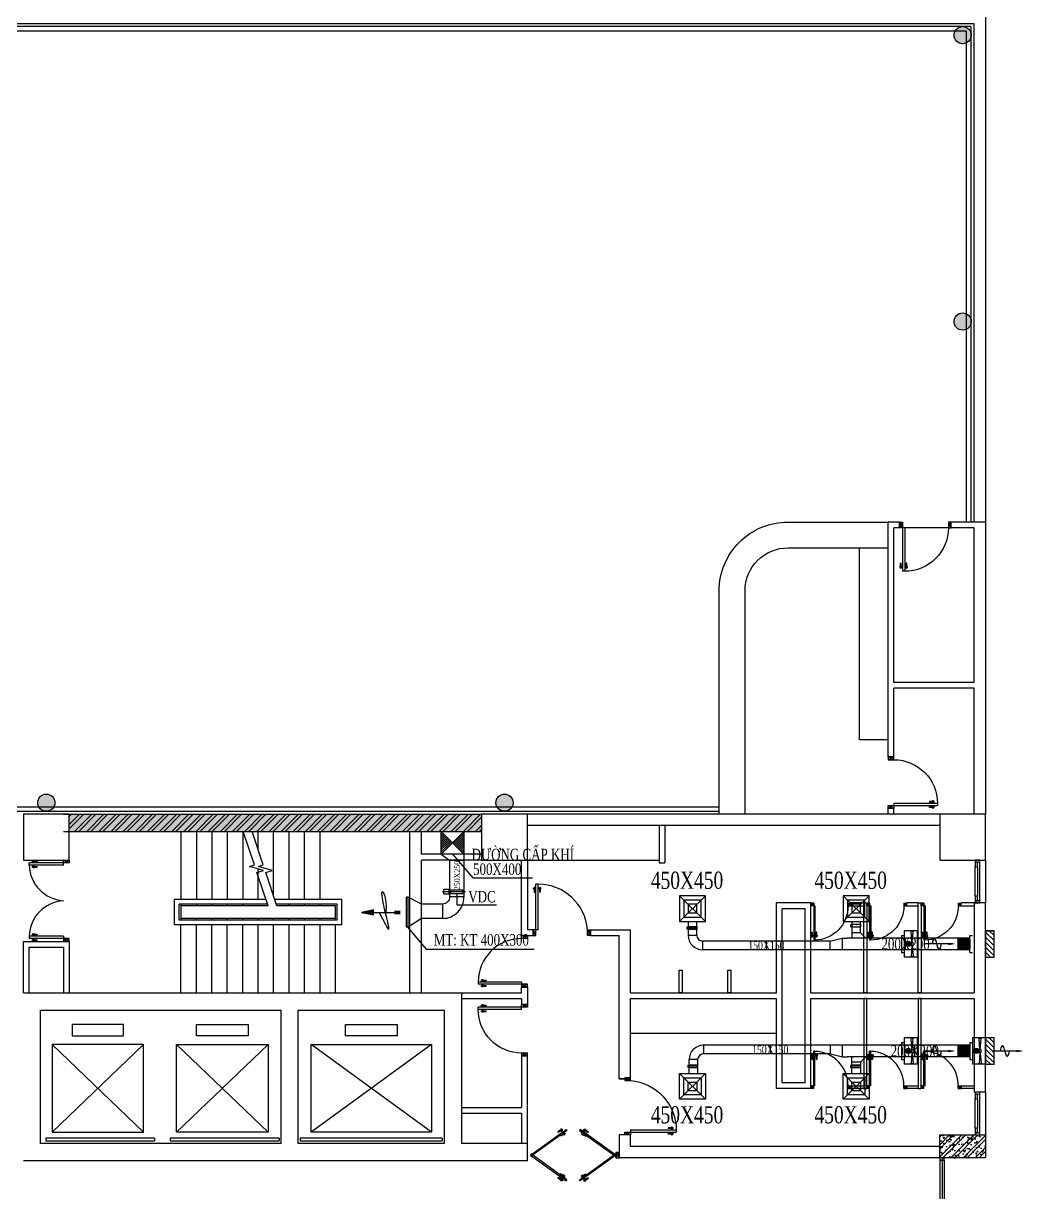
# Model space of a CAD drawing. Header units: metres. Extents: x 352651 to 1421851, y -87441 to -24441.
# Drawn here: x 1364021 to 1381486, y -55066 to -34654 of the extents above; entities that cross this region are included whole.
import ezdxf
from ezdxf.enums import TextEntityAlignment as Align

# ---------------------------------------------------------------- set-up
doc = ezdxf.new("R2010")
doc.units = ezdxf.units.M
doc.header["$LTSCALE"] = 300
doc.header["$MEASUREMENT"] = 0
doc.linetypes.add('DASHDOT', pattern=[25.4, 12.7, -6.35, 0, -6.35])
for name, color, linetype in [('bat noi mem', 4, 'CONTINUOUS'), ('CUA', 8, 'CONTINUOUS'), ('CUAGIO', 2, 'CONTINUOUS'), ('HATCH', 145, 'CONTINUOUS'), ('THAY', 9, 'CONTINUOUS'), ('TUONG', 7, 'CONTINUOUS'), ('vach', 6, 'CONTINUOUS')]:
    doc.layers.add(name, color=color, linetype=linetype)
doc.styles.add('VNCC-RMD', font='vntimeh.shx', dxfattribs={"width": 0.75, "height": 300, "bigfont": 'vns.shx'})
pattern_1 = [(45, (892188.74, -347750.52), (-106.066017, 106.066017), []), (45, (892259.45, -347750.52), (-106.066017, 106.066017), [])]

# ---------------------------------------------------------------- blocks, each defined once
blk = doc.blocks.new('SAD')
at = {"layer": 'CUAGIO', "color": 8}
for p, q in [((-300, -300), (300, 300)), ((300, -300), (-300, 300))]:
    blk.add_line(p, q, dxfattribs=at)
at = {"layer": 'CUAGIO'}
blk.add_lwpolyline([(300, -300), (300, 300), (-300, 300), (-300, -300)], close=True, dxfattribs=at)
at = {"layer": 'CUAGIO', "color": 8}
for points in [[(200, -200), (200, 200), (-200, 200), (-200, -200)], [(100, -100), (100, 100), (-100, 100), (-100, -100)]]:
    blk.add_lwpolyline(points, close=True, dxfattribs=at)
blk = doc.blocks.new('tgw')
at = {"layer": 'CUAGIO'}
for p, q in [((0, -231), (0, 231)), ((0, -231), (0, 231)), ((231, 231), (0, 231)), ((231, 231), (231, -231)), ((-46, -150), (-46, 150)), ((-46, 150), (0, 150)), ((-46, -150), (-46, 150)), ((-46, 150), (0, 150)), ((-46, -150), (0, -150)), ((-46, -150), (0, -150)), ((231, -231), (0, -231)), ((231, -231), (31, -231)), ((231, -231), (31, -231))]:
    blk.add_line(p, q, dxfattribs=at)
at = {"layer": 'CUAGIO', "color": 8}
for p, q in [((133, 31), (118, 213)), ((139, 31), (154, 213)), ((43, -39), (43, 39)), ((95, 39), (43, 39)), ((95, 23), (43, 23)), ((95, 8), (43, 8)), ((95, 39), (95, -39)), ((111, 23), (111, -23)), ((127, 8), (111, 8)), ((127, 31), (127, -31)), ((140, 31), (127, 31)), ((155, 15), (155, -15)), ((95, -8), (43, -8)), ((95, -23), (43, -23)), ((95, -39), (43, -39)), ((127, -8), (111, -8)), ((133, -31), (118, -213)), ((140, -31), (127, -31)), ((139, -31), (154, -213))]:
    blk.add_line(p, q, dxfattribs=at)
at = {"layer": 'CUAGIO', "color": 145}
blk.add_line((28, 23), (28, -23), dxfattribs=at)
at = {"layer": 'CUAGIO', "color": 1}
blk.add_line((849, 0), (356, 0), dxfattribs=at)
for points in [[(568, 0, -0.004926), (567, -9, -0.042688), (558, -50, -0.084959), (541, -84, -0.238163), (528, -90, -0.238163), (515, -84, -0.084959), (498, -50, -0.042688), (489, -9, -0.004926), (488, 0, -0.031484)], [(568, 0, -0.004926), (569, 9, -0.042688), (577, 50, -0.084959), (595, 84, -0.238163), (607, 90, -0.238163), (620, 84, -0.084959), (637, 50, -0.042688), (646, 9, -0.004926), (647, 0, -0.031484)]]:
    blk.add_lwpolyline(points, format="xyb", dxfattribs=at)
at = {"layer": 'CUAGIO', "color": 8}
for centre, radius, start, end in [((136, 206), 18.9, 21.1433, 158.8567), ((43, 23), 15.4, 90, 180), ((95, 23), 15.4, 0, 90), ((140, 15), 15.4, 0, 90), ((43, -23), 15.4, 180, 270), ((95, -23), 15.4, 270, 0), ((140, -15), 15.4, 270, 0), ((136, -206), 18.9, 201.1433, 338.8567)]:
    blk.add_arc(centre, radius, start, end, dxfattribs=at)
at = {"layer": 'CUAGIO', "color": 1}
blk.add_solid([(771, 21), (771, -21), (895, 0)], dxfattribs=at)
blk = doc.blocks.new('c900')
at = {"layer": 'CUA', "ltscale": 0.2}
for p, q in [((50, 100), (50, 860)), ((90, 860), (50, 860)), ((90, 100), (90, 860)), ((47, 785), (-2, 785)), ((16, 769), (16, 720)), ((16, 720), (28, 720)), ((22, 811), (22, 757)), ((28, 769), (28, 720)), ((93, 785), (142, 785)), ((112, 769), (112, 720)), ((124, 720), (112, 720)), ((118, 811), (118, 757)), ((124, 769), (124, 720)), ((50, 100), (0, 0)), ((50, 0), (0, 100)), ((50, 0), (50, 100)), ((90, 100), (50, 100)), ((50, 0), (50, 0)), ((850, 0), (850, 100)), ((850, 0), (900, 100)), ((850, 100), (900, 0)), ((850, 0), (850, 0))]:
    blk.add_line(p, q, dxfattribs=at)
for points in [[(50, 100), (0, 100), (0, 0), (50, 0)], [(850, 100), (900, 100), (900, 0), (850, 0)]]:
    blk.add_lwpolyline(points, close=True, dxfattribs=at)
for centre in [(22, 785), (118, 785)]:
    blk.add_circle(centre, 17.3, dxfattribs=at)
blk.add_arc((90, 100), 760, 0, 90, dxfattribs=at)
blk = doc.blocks.new('A$C1C310622')
at = {"layer": 'CUA', "ltscale": 0.2}
for p, q in [((-167.75, -342.85), (-168.25, -343.35)), ((-167.75, -343.35), (-168.25, -342.85)), ((-167.75, -342.85), (-168.25, -342.85)), ((-168.25, -343.35), (-168.25, -342.85)), ((-167.75, -342.85), (-167.75, -343.35)), ((-167.75, -342.85), (-167.75, -343.35)), ((-167.75, -342.85), (-167.75, -342.85)), ((-161.75, -342.85), (-161.75, -343.35)), ((-161.75, -342.85), (-161.75, -342.85)), ((-161.75, -342.85), (-161.25, -342.85)), ((-161.75, -342.85), (-161.75, -343.35)), ((-161.75, -343.35), (-161.25, -342.85)), ((-161.75, -342.85), (-161.25, -343.35)), ((-161.25, -343.35), (-161.25, -342.85)), ((-167.75, -343.35), (-168.25, -343.35)), ((-161.95, -343.35), (-161.95, -349.35)), ((-161.95, -343.35), (-161.75, -343.35)), ((-161.75, -343.35), (-161.75, -349.35)), ((-161.75, -343.35), (-161.25, -343.35)), ((-161.99, -348.6), (-162.48, -348.6)), ((-162.29, -348.44), (-162.29, -347.94)), ((-162.29, -347.94), (-162.17, -347.94)), ((-162.23, -348.86), (-162.23, -348.31)), ((-162.17, -348.44), (-162.17, -347.94)), ((-161.75, -348.6), (-161.26, -348.6)), ((-161.56, -348.44), (-161.56, -347.94)), ((-161.44, -347.94), (-161.56, -347.94)), ((-161.5, -348.86), (-161.5, -348.31)), ((-161.44, -348.44), (-161.44, -347.94)), ((-161.95, -349.35), (-161.75, -349.35))]:
    blk.add_line(p, q, dxfattribs=at)
for centre in [(-162.23, -348.6), (-161.5, -348.6)]:
    blk.add_circle(centre, 0.173, dxfattribs=at)
at = {"layer": 'CUA', "linetype": 'Continuous'}
blk.add_arc((-161.75, -343.35), 6, 180, 268.2368, dxfattribs=at)
blk = doc.blocks.new('c1000')
at = {"layer": 'CUA', "ltscale": 0.2}
for p, q in [((47, 825), (-2, 825)), ((22, 851), (22, 797)), ((50, 100), (50, 900)), ((90, 900), (50, 900)), ((90, 100), (90, 900)), ((93, 825), (142, 825)), ((118, 851), (118, 797)), ((16, 809), (16, 760)), ((16, 760), (28, 760)), ((28, 809), (28, 760)), ((112, 809), (112, 760)), ((124, 760), (112, 760)), ((124, 809), (124, 760)), ((50, 100), (0, 0)), ((50, 0), (0, 100)), ((50, 0), (50, 100)), ((90, 100), (50, 100)), ((50, 0), (50, 0)), ((950, 0), (950, 100)), ((950, 0), (1000, 100)), ((950, 100), (1000, 0)), ((950, 0), (950, 0))]:
    blk.add_line(p, q, dxfattribs=at)
for points in [[(50, 100), (0, 100), (0, 0), (50, 0)], [(950, 100), (1000, 100), (1000, 0), (950, 0)]]:
    blk.add_lwpolyline(points, close=True, dxfattribs=at)
for centre in [(22, 825), (118, 825)]:
    blk.add_circle(centre, 17.3, dxfattribs=at)
blk.add_arc((81, 28), 872, 4.759, 89.399, dxfattribs=at)
blk = doc.blocks.new('cot1')
at = {"layer": 'vach'}
blk.add_lwpolyline([(-400, -400), (400, -400), (400, 400), (-400, 400)], close=True, dxfattribs=at)
blk = doc.blocks.new('tang ap cau thang')
at = {"layer": 'CUAGIO', "linetype": 'ByBlock', "ltscale": 1.5}
h = blk.add_hatch(dxfattribs=at)
h.set_pattern_fill('ANSI31', color=256, scale=200, style=0)
h.set_pattern_definition([(45, (0, 49505.64), (-17.6776695, 17.6776695), [])])
h.paths.add_polyline_path([(839476, 669), (839276, 469), (839476, 269)])
h.paths.add_polyline_path([(839076, 669), (839076, 269), (839276, 469)])
at = {"layer": 'CUAGIO'}
blk.add_hatch(color=1, dxfattribs=at).paths.add_polyline_path([(837685, -744), (837905, -703), (837905, -744), (837905, -785)])
at = {"layer": 'CUAGIO', "linetype": 'ByBlock', "ltscale": 1.5}
for p, q in [((839476, 669), (839076, 269)), ((839076, 669), (839476, 269))]:
    blk.add_line(p, q, dxfattribs=at)
at = {"layer": 'CUAGIO', "ltscale": 1.5}
for p, q in [((839076, 269), (839226, 169)), ((839476, 269), (839476, -475)), ((839226, 169), (839226, -475)), ((839226, 169), (839476, 169))]:
    blk.add_line(p, q, dxfattribs=at)
at = {"layer": 'CUAGIO', "color": 1}
for p, q in [((839101, -382), (839500, -382)), ((839122, -426), (839122, -339)), ((839122, -339), (839210, -339)), ((839210, -339), (839210, -426)), ((839243, -352), (839457, -352)), ((839243, -382), (839243, -352)), ((839243, -382), (839243, -413)), ((839457, -382), (839457, -352)), ((839457, -382), (839457, -413)), ((838503, -1000), (838503, -477)), ((839210, -426), (839122, -426)), ((839243, -413), (839457, -413)), ((837905, -703), (837685, -744)), ((837685, -744), (837905, -785)), ((837905, -744), (838364, -744)), ((838261, -721), (838364, -721)), ((838261, -767), (838364, -767))]:
    blk.add_line(p, q, dxfattribs=at)
at = {"layer": 'CUAGIO'}
for p, q in [((838474, -1000), (838474, -477)), ((838503, -477), (838474, -477)), ((838733, -600), (838503, -477)), ((838733, -850), (838733, -600)), ((839101, -600), (838733, -600)), ((838503, -1000), (838474, -1000)), ((838733, -850), (838503, -1000)), ((839101, -850), (838733, -850))]:
    blk.add_line(p, q, dxfattribs=at)
at = {"layer": 'CUAGIO', "ltscale": 1.5}
blk.add_lwpolyline([(839076, 669), (839476, 669), (839476, 269), (839076, 269)], close=True, dxfattribs=at)
at = {"layer": 'CUAGIO', "color": 1}
blk.add_lwpolyline([(837997, -744), (838055, -858), (838100, -943), (838132, -1001), (838152, -1034), (838164, -1043), (838166, -1031), (838162, -1000), (838152, -952), (838138, -889), (838121, -815), (838102, -735), (838084, -654), (838067, -575), (838054, -505), (838046, -447), (838044, -406), (838049, -386), (838059, -387), (838073, -406), (838088, -443), (838102, -497), (838113, -566), (838117, -649), (838113, -744)], dxfattribs=at)
at = {"layer": 'CUAGIO', "ltscale": 1.5}
blk.add_lwpolyline([(839101, -600), (839101, -850), (839101, -850, 0.414214), (839476, -475), (839476, -475), (839226, -475, -0.414214), (839101, -600)], format="xyb", close=True, dxfattribs=at)
blk = doc.blocks.new('bac noi mem')
at = {"layer": 'bat noi mem'}
for p, q in [((493887, -64673), (493867, -64693)), ((494067, -64693), (493867, -64693)), ((493867, -64693), (493887, -64713)), ((494047, -64673), (493887, -64673)), ((494047, -64673), (494067, -64693)), ((494067, -64693), (494047, -64713)), ((493887, -64713), (493867, -64733)), ((494067, -64733), (493867, -64733)), ((493867, -64733), (493887, -64753)), ((493887, -64753), (493867, -64773)), ((494067, -64773), (493867, -64773)), ((493867, -64773), (493887, -64793)), ((493887, -64793), (493867, -64813)), ((494067, -64813), (493867, -64813)), ((493867, -64813), (493887, -64833)), ((493887, -64833), (493867, -64853)), ((494067, -64853), (493867, -64853)), ((493867, -64853), (493887, -64873)), ((494047, -64713), (493887, -64713)), ((494047, -64753), (493887, -64753)), ((494047, -64793), (493887, -64793)), ((494047, -64833), (493887, -64833)), ((494047, -64873), (493887, -64873)), ((494047, -64713), (494067, -64733)), ((494067, -64733), (494047, -64753)), ((494047, -64753), (494067, -64773)), ((494067, -64773), (494047, -64793)), ((494047, -64793), (494067, -64813)), ((494067, -64813), (494047, -64833)), ((494047, -64833), (494067, -64853)), ((494067, -64853), (494047, -64873))]:
    blk.add_line(p, q, dxfattribs=at)

msp = doc.modelspace()

# ---------------------------------------------------------------- hatches: boundary and pattern name
at = {"layer": 'CUAGIO'}
h = msp.add_hatch(dxfattribs=at)
h.set_pattern_fill('ANSI31', color=256, scale=100, style=0)
h.set_pattern_definition([(315, (1407714.921, 192657.548), (4.41941738, 4.41941738), [])])
edge = h.paths.add_edge_path()
edge.add_ellipse((1378467.9, -50406), major_axis=(0, -19), ratio=0.3104819, start_angle=0, end_angle=360, ccw=False)
h = msp.add_hatch(dxfattribs=at)
h.set_pattern_fill('ANSI31', color=256, scale=100, style=0)
h.set_pattern_definition([(315, (1404857.3826, 192615.4705), (4.41941738, 4.41941738), [])])
edge = h.paths.add_edge_path()
edge.add_ellipse((1375610.4, -50448), major_axis=(0, -19), ratio=0.3104819, start_angle=0, end_angle=360, ccw=False)
at = {"layer": 'CUAGIO', "linetype": 'DASHDOT', "ltscale": 5}
h = msp.add_hatch(dxfattribs=at)
h.set_pattern_fill('ANSI31', color=256, scale=500, style=0)
h.set_pattern_definition([(315, (1004264.33, 25784.79), (-44.194174, -44.194174), [])])
h.paths.add_polyline_path([(1380971.3, -50493.7), (1380821.3, -50493.7), (1380821.3, -50955.7), (1380971.3, -50955.7)])
h = msp.add_hatch(dxfattribs=at)
h.set_pattern_fill('ANSI31', color=256, scale=500, style=0)
h.set_pattern_definition([(315, (1004264.33, 23915.1), (-44.194174, -44.194174), [])])
h.paths.add_polyline_path([(1380971.3, -52363.4), (1380821.3, -52363.4), (1380821.3, -52825.4), (1380971.3, -52825.4)])
at = {"layer": 'CUAGIO'}
h = msp.add_hatch(dxfattribs=at)
h.set_pattern_fill('ANSI31', color=256, scale=100, style=0)
h.set_pattern_definition([(315, (1404873.101, 190203.703), (4.41941738, 4.41941738), [])])
edge = h.paths.add_edge_path()
edge.add_ellipse((1375626.1, -52859.8), major_axis=(0, -19), ratio=0.3104819, start_angle=0, end_angle=360, ccw=False)
h = msp.add_hatch(dxfattribs=at)
h.set_pattern_fill('ANSI31', color=256, scale=100, style=0)
h.set_pattern_definition([(315, (1407714.921, 190203.703), (4.41941738, 4.41941738), [])])
edge = h.paths.add_edge_path()
edge.add_ellipse((1378467.9, -52859.8), major_axis=(0, -19), ratio=0.3104819, start_angle=0, end_angle=360, ccw=False)
at = {"layer": 'HATCH', "linetype": 'Continuous'}
h = msp.add_hatch(dxfattribs=at)
h.set_pattern_fill('ANSI32,_O', color=256, scale=400)
h.set_pattern_definition(pattern_1)
h.paths.add_polyline_path([(1365687.4, -48459.5), (1364821.3, -48459.5), (1364821.3, -48759.5), (1365687.4, -48759.5)])
h = msp.add_hatch(dxfattribs=at)
h.set_pattern_fill('AR-CONC,_O', color=256, scale=30)
h.set_pattern_definition([(50, (892188.74, -347750.52), (215.178055, -18.82564), [22.5, -247.5]), (355, (892188.74, -347750.52), (-41.6254, 225.65764), [18, -198]), (100.4514, (892206.67, -347752.09), (173.552815, 206.83186), [19.12206, -210.34263]), (46.1842, (892188.74, -347690.52), (320.17231, -49.6557), [33.75, -371.25]), (96.6356, (892215.42, -347694.66), (280.39881, 292.23536), [28.68309, -315.5139]), (351.1842, (892188.74, -347690.52), (280.39858, 292.23558), [27, -297]), (21, (892218.74, -347705.52), (179.072116, -120.785667), [22.5, -247.5]), (326, (892218.74, -347705.52), (72.9946, 217.54501), [18, -198]), (71.4514, (892233.67, -347715.58), (252.06679, 96.75915), [19.12206, -210.34263]), (37.5, (892188.74, -347750.52), (3.647957, 99.868156), [0, -195.6, 0, -201, 0, -198.75]), (7.5, (892188.74, -347750.52), (78.920861, 118.323514), [0, -114.6, 0, -191.1, 0, -75.75]), (327.5, (892121.84, -347750.52), (160.146731, -6.766462), [0, -75, 0, -234, 0, -310.5]), (317.5, (892091.84, -347750.52), (174.95585, 30.031495), [0, -97.5, 0, -155.4, 0, -220.5])])
h.paths.add_polyline_path([(1372021.3, -48459.5), (1365687.4, -48459.5), (1365687.4, -48759.5), (1372021.3, -48759.5)])
h.paths.add_polyline_path([(1365687.4, -48459.5), (1364821.3, -48459.5), (1364821.3, -48759.5), (1365687.4, -48759.5)])
h = msp.add_hatch(dxfattribs=at)
h.set_pattern_fill('ANSI32,_O', color=256, scale=400)
h.set_pattern_definition(pattern_1)
h.paths.add_polyline_path([(1372021.3, -48459.5), (1365687.4, -48459.5), (1365687.4, -48759.5), (1372021.3, -48759.5)])
h = msp.add_hatch(dxfattribs=at)
h.set_pattern_fill('ANSI32', color=256, scale=400, style=0)
h.set_pattern_definition([(45, (892188.74, -347750.52), (-106.066017, 106.066017), []), (45, (892259.45, -347750.52), (-106.066017, 106.066017), [])])
h.paths.add_polyline_path([(1380721.3, -54059.5), (1380421.3, -54059.5), (1380421.3, -54359.5), (1380721.3, -54359.5)])
h.paths.add_polyline_path([(1380821.3, -54059.5), (1380721.3, -54059.5), (1380721.3, -54359.5), (1380821.3, -54359.5)])
h.paths.add_polyline_path([(1380421.3, -54059.5), (1380021.3, -54059.5), (1380021.3, -54359.5), (1380421.3, -54359.5)])
h.paths.add_polyline_path([(1380421.3, -54359.5), (1380021.3, -54359.5), (1380021.3, -54459.5), (1380421.3, -54459.5)])
h.paths.add_polyline_path([(1380821.3, -54359.5), (1380421.3, -54359.5), (1380421.3, -54459.5), (1380821.3, -54459.5)])
h = msp.add_hatch(dxfattribs=at)
h.set_pattern_fill('AR-CONC,_O', color=256, scale=30)
h.set_pattern_definition([(50, (892188.74, -347750.52), (215.178055, -18.82564), [22.5, -247.5]), (355, (892188.74, -347750.52), (-41.6254, 225.65764), [18, -198]), (100.4514, (892206.67, -347752.09), (173.552815, 206.83186), [19.12206, -210.34263]), (46.1842, (892188.74, -347690.52), (320.17231, -49.6557), [33.75, -371.25]), (96.6356, (892215.42, -347694.66), (280.39881, 292.23536), [28.68309, -315.5139]), (351.1842, (892188.74, -347690.52), (280.39858, 292.23558), [27, -297]), (21, (892218.74, -347705.52), (179.072116, -120.785667), [22.5, -247.5]), (326, (892218.74, -347705.52), (72.9946, 217.54501), [18, -198]), (71.4514, (892233.67, -347715.58), (252.06679, 96.75915), [19.12206, -210.34263]), (37.5, (892188.74, -347750.52), (3.647957, 99.868156), [0, -195.6, 0, -201, 0, -198.75]), (7.5, (892188.74, -347750.52), (78.920861, 118.323514), [0, -114.6, 0, -191.1, 0, -75.75]), (327.5, (892121.84, -347750.52), (160.146731, -6.766462), [0, -75, 0, -234, 0, -310.5]), (317.5, (892091.84, -347750.52), (174.95585, 30.031495), [0, -97.5, 0, -155.4, 0, -220.5])])
h.paths.add_polyline_path([(1380721.3, -54059.5), (1380421.3, -54059.5), (1380421.3, -54359.5), (1380721.3, -54359.5)])
h.paths.add_polyline_path([(1380821.3, -54059.5), (1380721.3, -54059.5), (1380721.3, -54359.5), (1380821.3, -54359.5)])
h.paths.add_polyline_path([(1380821.3, -54359.5), (1380421.3, -54359.5), (1380421.3, -54459.5), (1380821.3, -54459.5)])
h.paths.add_polyline_path([(1380421.3, -54359.5), (1380021.3, -54359.5), (1380021.3, -54459.5), (1380421.3, -54459.5)])
h.paths.add_polyline_path([(1380421.3, -54059.5), (1380021.3, -54059.5), (1380021.3, -54359.5), (1380421.3, -54359.5)])
at = {"layer": 'TUONG'}
h = msp.add_hatch(color=256, dxfattribs=at)
edge = h.paths.add_edge_path()
edge.add_arc((1380421.3, -34859.5), 150, 0, 360)
h = msp.add_hatch(color=256, dxfattribs=at)
edge = h.paths.add_edge_path()
edge.add_arc((1380421.3, -39859.5), 150, 0, 360)
h = msp.add_hatch(color=256, dxfattribs=at)
edge = h.paths.add_edge_path()
edge.add_arc((1364421.3, -48259.5), 150, 0, 360, ccw=False)
h = msp.add_hatch(color=256, dxfattribs=at)
edge = h.paths.add_edge_path()
edge.add_arc((1372421.3, -48259.5), 150, 0, 360, ccw=False)

# ---------------------------------------------------------------- linework, layer by layer
at = {"layer": 'CUA', "linetype": 'Continuous'}
for p, q in [((1375121.3, -48659.5), (1375121.3, -49309.5)), ((1375221.3, -48659.5), (1375221.3, -49309.5)), ((1372821.3, -49259.5), (1375121.3, -49259.5)), ((1375121.3, -49309.5), (1375221.3, -49309.5)), ((1380641.3, -49889.5), (1380641.3, -49379.5)), ((1380681.3, -49379.5), (1380681.3, -49889.5)), ((1380721.3, -49969.5), (1380721.3, -49299.5)), ((1378696.3, -50009.5), (1378471.3, -50009.5)), ((1378471.3, -50059.5), (1378696.3, -50059.5)), ((1379646.3, -50009.5), (1379446.3, -50009.5)), ((1379446.3, -50059.5), (1379646.3, -50059.5)), ((1380621.3, -50009.5), (1380396.3, -50009.5)), ((1380396.3, -50059.5), (1380621.3, -50059.5)), ((1374621.3, -52279.5), (1377171.3, -52279.5)), ((1378471.3, -53199.5), (1378696.3, -53199.5)), ((1378696.3, -53249.5), (1378471.3, -53249.5)), ((1379446.3, -53199.5), (1379646.3, -53199.5)), ((1379646.3, -53249.5), (1379446.3, -53249.5)), ((1380396.3, -53199.5), (1380621.3, -53199.5)), ((1380621.3, -53249.5), (1380396.3, -53249.5)), ((1380641.3, -53939.5), (1380641.3, -53429.5)), ((1380681.3, -53429.5), (1380681.3, -53939.5)), ((1380721.3, -54019.5), (1380721.3, -53349.5)), ((1380061.3, -54459.5), (1380061.3, -56459.5)), ((1380021.3, -54499.5), (1380021.3, -56459.5)), ((1380101.3, -54499.5), (1380101.3, -56459.5))]:
    msp.add_line(p, q, dxfattribs=at)
at = {"layer": 'CUA', "ltscale": 0.2}
for p, q in [((1364721.3, -49309.5), (1364121.3, -49309.5)), ((1364121.3, -49349.5), (1364121.3, -49309.5)), ((1364721.3, -49309.5), (1364121.3, -49309.5)), ((1364121.3, -49349.5), (1364121.3, -49309.5)), ((1364721.3, -49349.5), (1364121.3, -49349.5)), ((1364721.3, -49349.5), (1364121.3, -49349.5)), ((1364169.8, -49281.8), (1364224.7, -49281.8)), ((1364169.8, -49281.8), (1364224.7, -49281.8)), ((1364169.8, -49377.3), (1364224.7, -49377.3)), ((1364169.8, -49377.3), (1364224.7, -49377.3)), ((1364195.9, -49306.4), (1364195.9, -49257.2)), ((1364195.9, -49306.4), (1364195.9, -49257.2)), ((1364195.9, -49352.6), (1364195.9, -49401.8)), ((1364195.9, -49352.6), (1364195.9, -49401.8)), ((1364212.2, -49275.9), (1364261.4, -49275.9)), ((1364212.2, -49275.9), (1364261.4, -49275.9)), ((1364212.2, -49287.7), (1364261.4, -49287.7)), ((1364212.2, -49287.7), (1364261.4, -49287.7)), ((1364212.2, -49371.4), (1364261.4, -49371.4)), ((1364212.2, -49371.4), (1364261.4, -49371.4)), ((1364212.2, -49383.2), (1364261.4, -49383.2)), ((1364212.2, -49383.2), (1364261.4, -49383.2)), ((1364261.4, -49275.9), (1364261.4, -49287.7)), ((1364261.4, -49275.9), (1364261.4, -49287.7)), ((1364261.4, -49383.2), (1364261.4, -49371.4)), ((1364261.4, -49383.2), (1364261.4, -49371.4)), ((1364721.3, -49309.5), (1364821.3, -49259.5)), ((1364821.3, -49309.5), (1364721.3, -49259.5)), ((1364721.3, -49309.5), (1364821.3, -49259.5)), ((1364821.3, -49309.5), (1364721.3, -49259.5)), ((1364821.3, -49309.5), (1364721.3, -49309.5)), ((1364721.3, -49349.5), (1364721.3, -49309.5)), ((1364821.3, -49309.5), (1364721.3, -49309.5)), ((1364721.3, -49349.5), (1364721.3, -49309.5)), ((1364821.3, -49309.5), (1364821.3, -49309.5)), ((1364821.3, -49309.5), (1364821.3, -49309.5)), ((1364721.3, -50589.5), (1364121.3, -50589.5)), ((1364121.3, -50589.5), (1364121.3, -50629.5)), ((1364721.3, -50589.5), (1364121.3, -50589.5)), ((1364121.3, -50589.5), (1364121.3, -50629.5)), ((1364169.8, -50561.8), (1364224.7, -50561.8)), ((1364169.8, -50561.8), (1364224.7, -50561.8)), ((1364195.9, -50586.4), (1364195.9, -50537.2)), ((1364195.9, -50586.4), (1364195.9, -50537.2)), ((1364212.2, -50555.9), (1364261.4, -50555.9)), ((1364212.2, -50555.9), (1364261.4, -50555.9)), ((1364212.2, -50567.7), (1364261.4, -50567.7)), ((1364212.2, -50567.7), (1364261.4, -50567.7)), ((1364261.4, -50555.9), (1364261.4, -50567.7)), ((1364261.4, -50555.9), (1364261.4, -50567.7)), ((1364721.3, -50589.5), (1364721.3, -50629.5)), ((1364721.3, -50589.5), (1364721.3, -50629.5)), ((1364721.3, -50629.5), (1364121.3, -50629.5)), ((1364721.3, -50629.5), (1364121.3, -50629.5)), ((1364169.8, -50657.3), (1364224.7, -50657.3)), ((1364169.8, -50657.3), (1364224.7, -50657.3)), ((1364195.9, -50632.6), (1364195.9, -50681.8)), ((1364195.9, -50632.6), (1364195.9, -50681.8)), ((1364212.2, -50651.4), (1364261.4, -50651.4)), ((1364212.2, -50651.4), (1364261.4, -50651.4)), ((1364212.2, -50663.2), (1364261.4, -50663.2)), ((1364212.2, -50663.2), (1364261.4, -50663.2)), ((1364261.4, -50663.2), (1364261.4, -50651.4)), ((1364261.4, -50663.2), (1364261.4, -50651.4)), ((1364821.3, -50629.5), (1364721.3, -50629.5)), ((1364721.3, -50629.5), (1364821.3, -50679.5)), ((1364821.3, -50629.5), (1364721.3, -50679.5)), ((1364821.3, -50629.5), (1364721.3, -50629.5)), ((1364721.3, -50629.5), (1364821.3, -50679.5)), ((1364821.3, -50629.5), (1364721.3, -50679.5)), ((1364821.3, -50629.5), (1364821.3, -50629.5)), ((1364821.3, -50629.5), (1364821.3, -50629.5))]:
    msp.add_line(p, q, dxfattribs=at)
at = {"layer": 'CUA'}
for p, q in [((1373400.2, -53978.4), (1373355.2, -54004.4)), ((1373355.2, -54004.4), (1373361.4, -54015.2)), ((1373406.4, -53989.2), (1373361.4, -54015.2)), ((1373442.1, -53961.4), (1373391.9, -53990.3)), ((1373438.7, -54045), (1373393.6, -54071)), ((1373399.9, -54081.8), (1373393.6, -54071)), ((1373444.9, -54055.8), (1373399.9, -54081.8)), ((1373431.2, -53997.7), (1373405.2, -53952.8)), ((1373480.5, -54028), (1373430.4, -54057)), ((1373443.6, -54019.3), (1373469.6, -54064.2)), ((1373762, -54028), (1373812.2, -54057)), ((1373798.9, -54019.3), (1373772.9, -54064.2)), ((1373797.6, -54055.8), (1373842.6, -54081.8)), ((1373800.5, -53961.4), (1373850.6, -53990.3)), ((1373803.9, -54045), (1373848.9, -54071)), ((1373811.4, -53997.7), (1373837.3, -53952.8)), ((1373836.1, -53989.2), (1373881.1, -54015.2)), ((1373842.3, -53978.4), (1373887.4, -54004.4)), ((1373842.6, -54081.8), (1373848.9, -54071)), ((1373887.4, -54004.4), (1373881.1, -54015.2)), ((1374368.5, -54360), (1374368.5, -54459.5)), ((1374368.5, -54360), (1374421.3, -54459.5)), ((1374368.5, -54459.5), (1374421.3, -54360)), ((1374368.5, -54360), (1374421.3, -54360)), ((1374368.5, -54459.5), (1374421.3, -54459.5)), ((1374421.3, -54459.5), (1374421.3, -54360)), ((1373355.2, -54815.1), (1373361.4, -54804.3)), ((1373400.2, -54841.1), (1373355.2, -54815.1)), ((1373406.4, -54830.3), (1373361.4, -54804.3)), ((1373442.1, -54858.1), (1373391.9, -54829.2)), ((1373399.9, -54737.7), (1373393.6, -54748.5)), ((1373438.7, -54774.5), (1373393.6, -54748.5)), ((1373444.9, -54763.7), (1373399.9, -54737.7)), ((1373431.2, -54821.8), (1373405.2, -54866.7)), ((1373480.5, -54791.5), (1373430.4, -54762.5)), ((1373443.6, -54800.2), (1373469.6, -54755.3)), ((1373762, -54791.5), (1373812.2, -54762.5)), ((1373798.9, -54800.2), (1373772.9, -54755.3)), ((1373797.6, -54763.7), (1373842.6, -54737.7)), ((1373800.5, -54858.1), (1373850.6, -54829.2)), ((1373803.9, -54774.5), (1373848.9, -54748.5)), ((1373811.4, -54821.8), (1373837.3, -54866.7)), ((1373836.1, -54830.3), (1373881.1, -54804.3)), ((1373842.3, -54841.1), (1373887.4, -54815.1)), ((1373842.6, -54737.7), (1373848.9, -54748.5)), ((1373887.4, -54815.1), (1373881.1, -54804.3))]:
    msp.add_line(p, q, dxfattribs=at)
at = {"layer": 'CUA', "ltscale": 0.2}
for points in [[(1364721.3, -49309.5), (1364721.3, -49259.5), (1364821.3, -49259.5), (1364821.3, -49309.5)], [(1364721.3, -49309.5), (1364721.3, -49259.5), (1364821.3, -49259.5), (1364821.3, -49309.5)], [(1364721.3, -50629.5), (1364721.3, -50679.5), (1364821.3, -50679.5), (1364821.3, -50629.5)], [(1364721.3, -50629.5), (1364721.3, -50679.5), (1364821.3, -50679.5), (1364821.3, -50629.5)]]:
    msp.add_lwpolyline(points, close=True, dxfattribs=at)
at = {"layer": 'CUA'}
for points in [[(1380641.3, -49299.5), (1380721.3, -49299.5), (1380721.3, -49259.5), (1380641.3, -49259.5)], [(1380641.3, -49299.5), (1380641.3, -49379.5), (1380681.3, -49379.5), (1380681.3, -49299.5)], [(1380641.3, -49889.5), (1380641.3, -49969.5), (1380681.3, -49969.5), (1380681.3, -49889.5)], [(1380641.3, -50009.5), (1380721.3, -50009.5), (1380721.3, -49969.5), (1380641.3, -49969.5)], [(1380641.3, -53349.5), (1380721.3, -53349.5), (1380721.3, -53309.5), (1380641.3, -53309.5)], [(1380641.3, -53349.5), (1380641.3, -53429.5), (1380681.3, -53429.5), (1380681.3, -53349.5)], [(1373511.6, -53979.4), (1372884.6, -54428), (1372874, -54409.8), (1373501.1, -53961.1)], [(1373730.9, -53979.4), (1374357.9, -54428), (1374368.5, -54409.8), (1373741.5, -53961.1)], [(1380641.3, -53939.5), (1380641.3, -54019.5), (1380681.3, -54019.5), (1380681.3, -53939.5)], [(1380641.3, -54059.5), (1380721.3, -54059.5), (1380721.3, -54019.5), (1380641.3, -54019.5)], [(1373511.6, -54840.1), (1372884.6, -54391.5), (1372874, -54409.8), (1373501.1, -54858.4)], [(1373730.9, -54840.1), (1374357.9, -54391.5), (1374368.5, -54409.8), (1373741.5, -54858.4)]]:
    msp.add_lwpolyline(points, close=True, dxfattribs=at)
at = {"layer": 'CUA', "linetype": 'Continuous'}
for points in [[(1378696.3, -51579.5), (1378696.3, -50009.5), (1378746.3, -50009.5), (1378746.3, -51579.5)], [(1379646.3, -51579.5), (1379646.3, -50009.5), (1379696.3, -50009.5), (1379696.3, -51579.5)], [(1375471.3, -51179.5), (1375521.3, -51179.5), (1375521.3, -51579.5), (1375471.3, -51579.5)], [(1376321.3, -51179.5), (1376371.3, -51179.5), (1376371.3, -51579.5), (1376321.3, -51579.5)], [(1378696.3, -51679.5), (1378696.3, -53249.5), (1378746.3, -53249.5), (1378746.3, -51679.5)], [(1379646.3, -51679.5), (1379646.3, -53249.5), (1379696.3, -53249.5), (1379696.3, -51679.5)], [(1380021.3, -54499.5), (1380101.3, -54499.5), (1380101.3, -54459.5), (1380021.3, -54459.5)]]:
    msp.add_lwpolyline(points, close=True, dxfattribs=at)
at = {"layer": 'CUA', "ltscale": 0.2}
for centre in [(1364195.9, -49281.8), (1364195.9, -49281.8), (1364195.9, -49377.3), (1364195.9, -49377.3), (1364195.9, -50561.8), (1364195.9, -50561.8), (1364195.9, -50657.3), (1364195.9, -50657.3)]:
    msp.add_circle(centre, 17.3, dxfattribs=at)
for centre, start, end in [((1364764.4, -49327.7), 181.94497, 266.15278), ((1364764.4, -49327.7), 181.94497, 266.15278), ((1364764.4, -50611.4), 93.84722, 178.05503), ((1364764.4, -50611.4), 93.84722, 178.05503)]:
    msp.add_arc(centre, 643.3, start, end, dxfattribs=at)
at = {"layer": 'CUA', "extrusion": (0, 0, -1)}
for centre, major_axis in [((1373418.2, -53975.2), (17.6, -4.7)), ((1373785.9, -54041.8), (-4.7, 17.6)), ((1373456.6, -54777.7), (4.7, -17.6)), ((1373824.4, -54844.3), (-17.6, 4.7))]:
    msp.add_ellipse(centre, major_axis=major_axis, ratio=1, dxfattribs=at)
at = {"layer": 'CUA'}
for centre, major_axis in [((1373456.6, -54041.8), (4.7, 17.6)), ((1373824.4, -53975.2), (-17.6, -4.7)), ((1373418.2, -54844.3), (17.6, 4.7)), ((1373785.9, -54777.7), (-4.7, -17.6))]:
    msp.add_ellipse(centre, major_axis=major_axis, ratio=1, dxfattribs=at)
at = {"layer": 'CUAGIO', "linetype": 'ByBlock', "ltscale": 1.5}
for p, q in [((1371514, -49159.5), (1371867.5, -49568.2)), ((1371867.5, -49568.2), (1372909.1, -49568.2)), ((1371588, -49842.2), (1371588, -50039.6)), ((1371588, -50039.6), (1372280.1, -50039.6)), ((1370726.8, -50429.3), (1371055.2, -50816.5)), ((1371055.2, -50816.5), (1372942.5, -50816.5)), ((1380344.4, -50824.7), (1380344.4, -50624.7)), ((1380344.4, -52694.4), (1380344.4, -52494.4))]:
    msp.add_line(p, q, dxfattribs=at)
at = {"layer": 'CUAGIO'}
for p, q in [((1375628.7, -50332.6), (1375628.7, -50574.7)), ((1375778.7, -50574.7), (1375778.7, -50332.6)), ((1378486.2, -50332.6), (1378486.2, -50624.7)), ((1378636.2, -50532.6), (1378636.2, -50332.6)), ((1375778.7, -50448), (1375610.4, -50448)), ((1375778.7, -50574.7), (1375628.7, -50574.7)), ((1378636.2, -50532.6), (1378486.2, -50532.6)), ((1378636.2, -50532.6), (1378728.3, -50624.7)), ((1380544.4, -50874.7), (1380544.4, -50574.7)), ((1380544.4, -50574.7), (1380590.5, -50574.7)), ((1378105, -50674.7), (1375878.7, -50674.7)), ((1375885, -50824.7), (1375885, -50674.7)), ((1376995, -50824.7), (1376995, -50674.7)), ((1378105, -50674.7), (1378315, -50624.7)), ((1378105, -50674.7), (1378105, -50824.7)), ((1378315, -50624.7), (1378315, -50824.7)), ((1378315, -50624.7), (1378402.9, -50624.7)), ((1380544.4, -50624.7), (1378402.9, -50624.7)), ((1379425, -50824.7), (1379425, -50624.7)), ((1380544.4, -50824.7), (1375878.7, -50824.7)), ((1380544.4, -50874.7), (1380590.5, -50874.7)), ((1380544.4, -52494.4), (1375878.7, -52494.4)), ((1378114.4, -52644.4), (1375878.7, -52644.4)), ((1375894.4, -52494.4), (1375894.4, -52644.4)), ((1377061.4, -52494.4), (1377061.4, -52644.4)), ((1377061.4, -52494.4), (1377061.4, -52644.4)), ((1378114.4, -52644.4), (1378114.4, -52494.4)), ((1378114.4, -52644.4), (1378324.4, -52694.4)), ((1378324.4, -52694.4), (1378324.4, -52494.4)), ((1379585.7, -52694.4), (1379585.7, -52494.4)), ((1379585.7, -52694.4), (1379585.7, -52494.4)), ((1375794.4, -52859.8), (1375626.1, -52859.8)), ((1375644.4, -52986.5), (1375644.4, -52744.4)), ((1375794.4, -52744.4), (1375644.4, -52744.4)), ((1375794.4, -52744.4), (1375794.4, -52986.5)), ((1378324.4, -52694.4), (1378402.9, -52694.4)), ((1380544.4, -52694.4), (1378402.9, -52694.4)), ((1378636.2, -52859.8), (1378467.9, -52859.8)), ((1378486.2, -52986.5), (1378486.2, -52694.4)), ((1378636.2, -52786.5), (1378486.2, -52786.5)), ((1378636.2, -52786.5), (1378728.3, -52694.4)), ((1378636.2, -52786.5), (1378636.2, -52986.5))]:
    msp.add_line(p, q, dxfattribs=at)
at = {"layer": 'CUAGIO', "linetype": 'DASHDOT', "ltscale": 5}
msp.add_line((1380821.3, -50493.7), (1380971.3, -50493.7), dxfattribs=at)
at = {"layer": 'CUAGIO', "const_width": 1.5}
for points in [[(1378636.2, -50406), (1378467.9, -50406)], [(1378486.2, -50406), (1378486.2, -50431), (1378636.2, -50431), (1378636.2, -50381), (1378486.2, -50381), (1378486.2, -50406)], [(1378521, -50425.9), (1378600.9, -50386)], [(1375778.7, -50448), (1375610.4, -50448)], [(1375628.7, -50448), (1375628.7, -50473), (1375778.7, -50473), (1375778.7, -50423), (1375628.7, -50423), (1375628.7, -50448)], [(1375663.4, -50468), (1375743.3, -50428.1)], [(1375794.4, -52859.8), (1375626.1, -52859.8)], [(1375644.4, -52859.8), (1375644.4, -52884.8), (1375794.4, -52884.8), (1375794.4, -52834.8), (1375644.4, -52834.8), (1375644.4, -52859.8)], [(1375679.1, -52879.8), (1375759, -52839.8)], [(1378636.2, -52859.8), (1378467.9, -52859.8)], [(1378486.2, -52859.8), (1378486.2, -52884.8), (1378636.2, -52884.8), (1378636.2, -52834.8), (1378486.2, -52834.8), (1378486.2, -52859.8)], [(1378521, -52879.8), (1378600.9, -52839.8)]]:
    msp.add_lwpolyline(points, dxfattribs=at)
at = {"layer": 'CUAGIO'}
for points in [[(1378486.2, -50431), (1378486.2, -50381), (1378636.2, -50381), (1378636.2, -50431)], [(1375628.7, -50473), (1375628.7, -50423), (1375778.7, -50423), (1375778.7, -50473)], [(1375644.4, -52884.8), (1375644.4, -52834.8), (1375794.4, -52834.8), (1375794.4, -52884.8)], [(1378486.2, -52884.8), (1378486.2, -52834.8), (1378636.2, -52834.8), (1378636.2, -52884.8)]]:
    msp.add_lwpolyline(points, close=True, dxfattribs=at)
at = {"layer": 'CUAGIO', "const_width": 2.67}
for points in [[(1378560.9, -50404.1, 1), (1378560.9, -50407.8, 1)], [(1375703.4, -50449.9, -1), (1375703.4, -50446.2, -1)], [(1375719.1, -52861.6, -1), (1375719.1, -52858, -1)], [(1378560.9, -52861.6, -1), (1378560.9, -52858, -1)]]:
    msp.add_lwpolyline(points, format="xyb", close=True, dxfattribs=at)
at = {"layer": 'CUAGIO', "linetype": 'DASHDOT', "ltscale": 5}
for points in [[(1380971.3, -50493.7), (1380821.3, -50493.7), (1380821.3, -50955.7), (1380971.3, -50955.7)], [(1380971.3, -52363.4), (1380821.3, -52363.4), (1380821.3, -52825.4), (1380971.3, -52825.4)]]:
    msp.add_lwpolyline(points, close=True, dxfattribs=at)
at = {"layer": 'CUAGIO'}
for centre, radius, start, end in [((1375878.7, -50574.7), 250, 180, 270), ((1375878.7, -50574.7), 100, 180, 270), ((1375894.4, -52744.4), 250, 90, 180), ((1375894.4, -52744.4), 100, 90, 180)]:
    msp.add_arc(centre, radius, start, end, dxfattribs=at)
at = {"layer": 'CUAGIO', "extrusion": (0, 0, -1)}
for centre in [(1378467.9, -50406), (1375610.4, -50448), (1375626.1, -52859.8), (1378467.9, -52859.8)]:
    msp.add_ellipse(centre, major_axis=(0, -19), ratio=0.3104819, start_param=-1.5707963, end_param=4.712389, dxfattribs=at)
at = {"layer": 'THAY'}
for p, q in [((1380821.3, -34459.5), (1380821.3, -43359.5)), ((1380621.3, -34659.5), (1356221.3, -34659.5)), ((1380621.3, -43359.5), (1380621.3, -34659.5)), ((1380571.3, -34709.5), (1356271.3, -34709.5)), ((1380491.3, -34789.5), (1356351.3, -34789.5)), ((1380491.3, -43359.5), (1380491.3, -34789.5)), ((1380571.3, -43359.5), (1380571.3, -34709.5)), ((1380221.3, -43459.5), (1379321.3, -43459.5)), ((1378621.3, -47159.5), (1378621.3, -43809.5)), ((1379121.3, -47159.5), (1378621.3, -47159.5)), ((1366771.3, -48759.5), (1366771.3, -49949.5)), ((1367041.3, -48759.5), (1367041.3, -49949.5)), ((1367311.3, -48759.5), (1367311.3, -49949.5)), ((1367581.3, -48759.5), (1367581.3, -49949.5)), ((1367851.3, -48759.5), (1367851.3, -49949.5)), ((1368121.3, -49084.1), (1368121.3, -48759.5)), ((1368391.3, -49894.7), (1368391.3, -48759.5)), ((1368661.3, -49949.5), (1368661.3, -48759.5)), ((1368931.3, -49949.5), (1368931.3, -48759.5)), ((1369201.3, -49949.5), (1369201.3, -48759.5)), ((1380821.3, -49259.5), (1380821.3, -50009.5)), ((1368121.3, -49949.5), (1368121.3, -49413.3)), ((1368257, -49949.5), (1366661.3, -49949.5)), ((1366661.3, -50389.5), (1366661.3, -49949.5)), ((1369581.3, -49949.5), (1368409.5, -49949.5)), ((1369581.3, -50389.5), (1369581.3, -49949.5)), ((1368283.7, -50029.5), (1366741.3, -50029.5)), ((1366741.3, -50309.5), (1366741.3, -50029.5)), ((1366771.3, -50029.5), (1366771.3, -50309.5)), ((1368293.7, -50059.5), (1366771.3, -50059.5)), ((1367041.3, -50029.5), (1367041.3, -50059.5)), ((1367311.3, -50029.5), (1367311.3, -50059.5)), ((1367581.3, -50029.5), (1367581.3, -50059.5)), ((1367851.3, -50029.5), (1367851.3, -50059.5)), ((1369501.3, -50029.5), (1368436.2, -50029.5)), ((1369471.3, -50059.5), (1368446.2, -50059.5)), ((1368661.3, -50059.5), (1368661.3, -50029.5)), ((1368931.3, -50059.5), (1368931.3, -50029.5)), ((1369201.3, -50059.5), (1369201.3, -50029.5)), ((1369471.3, -50309.5), (1369471.3, -50059.5)), ((1369501.3, -50309.5), (1369501.3, -50029.5)), ((1369581.3, -50389.5), (1366661.3, -50389.5)), ((1369501.3, -50309.5), (1366741.3, -50309.5)), ((1369471.3, -50279.5), (1366771.3, -50279.5)), ((1366771.3, -51579.5), (1366771.3, -50389.5)), ((1367041.3, -50309.5), (1367041.3, -50279.5)), ((1367041.3, -51579.5), (1367041.3, -50389.5)), ((1367311.3, -50309.5), (1367311.3, -50279.5)), ((1367311.3, -51579.5), (1367311.3, -50389.5)), ((1367581.3, -50309.5), (1367581.3, -50279.5)), ((1367581.3, -51579.5), (1367581.3, -50389.5)), ((1367851.3, -50309.5), (1367851.3, -50279.5)), ((1367851.3, -51579.5), (1367851.3, -50389.5)), ((1368121.3, -50309.5), (1368121.3, -50279.5)), ((1368121.3, -51579.5), (1368121.3, -50389.5)), ((1368391.3, -50309.5), (1368391.3, -50279.5)), ((1368391.3, -51579.5), (1368391.3, -50389.5)), ((1368661.3, -50309.5), (1368661.3, -50279.5)), ((1368661.3, -51579.5), (1368661.3, -50389.5)), ((1368931.3, -50309.5), (1368931.3, -50279.5)), ((1368931.3, -51579.5), (1368931.3, -50389.5)), ((1369201.3, -50309.5), (1369201.3, -50279.5)), ((1369201.3, -51579.5), (1369201.3, -50389.5)), ((1369471.3, -51579.5), (1369471.3, -50389.5)), ((1364521.3, -54009.5), (1366121.3, -52479.5)), ((1364521.3, -52479.5), (1366121.3, -54009.5)), ((1368296.3, -54009.5), (1366696.3, -52479.5)), ((1368296.3, -52479.5), (1366696.3, -54009.5)), ((1371146.3, -54009.5), (1369046.3, -52479.5)), ((1371146.3, -52479.5), (1369046.3, -54009.5)), ((1380821.3, -53309.5), (1380821.3, -54059.5)), ((1365471.3, -54114.5), (1364411.3, -54114.5)), ((1364411.3, -54114.5), (1364411.3, -54160.5)), ((1364411.3, -54160.5), (1366311.3, -54160.5)), ((1366311.3, -54114.5), (1365471.3, -54114.5)), ((1366311.3, -54114.5), (1366311.3, -54160.5)), ((1367646.3, -54114.5), (1366586.3, -54114.5)), ((1366586.3, -54114.5), (1366586.3, -54160.5)), ((1366586.3, -54160.5), (1368486.3, -54160.5)), ((1368486.3, -54114.5), (1367646.3, -54114.5)), ((1368486.3, -54114.5), (1368486.3, -54160.5)), ((1370496.3, -54114.5), (1368856.3, -54114.5)), ((1368856.3, -54114.5), (1368856.3, -54160.5)), ((1368856.3, -54160.5), (1371336.3, -54160.5)), ((1371336.3, -54114.5), (1370496.3, -54114.5)), ((1371336.3, -54114.5), (1371336.3, -54160.5))]:
    msp.add_line(p, q, dxfattribs=at)
for points in [[(1376171.3, -48459.5), (1376171.3, -44559.5, -0.4142136), (1377371.3, -43359.5), (1379121.3, -43359.5)], [(1376621.3, -48459.5), (1376621.3, -44559.5, -0.4142136), (1377371.3, -43809.5), (1379121.3, -43809.5)]]:
    msp.add_lwpolyline(points, format="xyb", dxfattribs=at)
for points in [[(1360341, -48329.5), (1376171.3, -48329.5)], [(1360420.6, -48409.5), (1376171.3, -48409.5)], [(1368293.7, -50059.5), (1368100.1, -49478.4), (1368215.1, -49440.1), (1367971.2, -49370.3), (1368054.8, -49342.5), (1367860.7, -48759.5)], [(1368446.2, -50059.5), (1368252.6, -49478.4), (1368367.6, -49440.1), (1368123.7, -49370.3), (1368207.3, -49342.5), (1368013.2, -48759.5)]]:
    msp.add_lwpolyline(points, dxfattribs=at)
for points in [[(1364871.3, -52329.5), (1365771.3, -52329.5), (1365771.3, -52129.5), (1364871.3, -52129.5)], [(1367946.3, -52329.5), (1367046.3, -52329.5), (1367046.3, -52129.5), (1367946.3, -52129.5)], [(1370546.3, -52329.5), (1369646.3, -52329.5), (1369646.3, -52129.5), (1370546.3, -52129.5)], [(1364521.3, -54009.5), (1366121.3, -54009.5), (1366121.3, -52479.5), (1364521.3, -52479.5)], [(1368296.3, -54009.5), (1366696.3, -54009.5), (1366696.3, -52479.5), (1368296.3, -52479.5)], [(1371146.3, -54009.5), (1369046.3, -54009.5), (1369046.3, -52479.5), (1371146.3, -52479.5)]]:
    msp.add_lwpolyline(points, close=True, dxfattribs=at)
at = {"layer": 'TUONG'}
for p, q in [((1379321.3, -43359.5), (1379121.3, -43359.5)), ((1379121.3, -47459.5), (1379121.3, -43359.5)), ((1379321.3, -43459.5), (1379221.3, -43459.5)), ((1379221.3, -46159.5), (1379221.3, -43459.5)), ((1379321.3, -43459.5), (1379321.3, -43359.5)), ((1380821.3, -43359.5), (1380221.3, -43359.5)), ((1380221.3, -43459.5), (1380221.3, -43359.5)), ((1380621.3, -43459.5), (1380221.3, -43459.5)), ((1380621.3, -46159.5), (1380621.3, -43459.5)), ((1380821.3, -43359.5), (1380821.3, -48459.5)), ((1380621.3, -46159.5), (1379221.3, -46159.5)), ((1380621.3, -46259.5), (1379221.3, -46259.5)), ((1379221.3, -47459.5), (1379221.3, -46259.5)), ((1380621.3, -48459.5), (1380621.3, -46259.5)), ((1379221.3, -47459.5), (1379121.3, -47459.5)), ((1379121.3, -48459.5), (1379121.3, -48359.5)), ((1379221.3, -48359.5), (1379121.3, -48359.5)), ((1379221.3, -48459.5), (1379221.3, -48359.5)), ((1380021.3, -48459.5), (1372821.3, -48459.5)), ((1370771.3, -51579.5), (1370771.3, -48759.5)), ((1370971.3, -49159.5), (1370971.3, -48759.5)), ((1380021.3, -48659.5), (1372821.3, -48659.5)), ((1372021.3, -49159.5), (1370971.3, -49159.5)), ((1370971.3, -51579.5), (1370971.3, -49259.5)), ((1372021.3, -49259.5), (1370971.3, -49259.5)), ((1372721.3, -50579.5), (1372721.3, -49259.5)), ((1372821.3, -49259.5), (1372821.3, -50479.5)), ((1377771.3, -50009.5), (1377171.3, -50009.5)), ((1377171.3, -51579.5), (1377171.3, -50009.5)), ((1377271.3, -53149.5), (1377271.3, -50109.5)), ((1377671.3, -50109.5), (1377271.3, -50109.5)), ((1377671.3, -53149.5), (1377671.3, -50109.5)), ((1377771.3, -51579.5), (1377771.3, -50009.5)), ((1380621.3, -50009.5), (1380621.3, -51579.5)), ((1380821.3, -50009.5), (1380621.3, -50009.5)), ((1380821.3, -53309.5), (1380821.3, -50009.5)), ((1372721.3, -50579.5), (1372821.3, -50579.5)), ((1372821.3, -50579.5), (1372721.3, -50579.5)), ((1372721.3, -50579.5), (1372921.3, -50579.5)), ((1372921.3, -50479.5), (1372821.3, -50479.5)), ((1372921.3, -50579.5), (1372921.3, -50479.5)), ((1372921.3, -50479.5), (1372921.3, -50579.5)), ((1373921.3, -50479.5), (1374621.3, -50479.5)), ((1373921.3, -50479.5), (1373921.3, -50579.5)), ((1373921.3, -50579.5), (1374421.3, -50579.5)), ((1374421.3, -53079.5), (1374421.3, -50579.5)), ((1374621.3, -51081.1), (1374621.3, -50479.5)), ((1364021.3, -51579.5), (1364021.3, -50679.5)), ((1364021.3, -50679.5), (1364821.3, -50679.5)), ((1364121.3, -51579.5), (1364121.3, -50779.5)), ((1364121.3, -50779.5), (1364721.3, -50779.5)), ((1364721.3, -50779.5), (1364721.3, -51579.5)), ((1364821.3, -50679.5), (1364821.3, -51579.5)), ((1374621.3, -51579.5), (1374621.3, -51081.1)), ((1371671.3, -51579.5), (1372721.3, -51579.5)), ((1372721.3, -51579.5), (1372721.3, -51479.5)), ((1372821.3, -51479.5), (1372721.3, -51479.5)), ((1372721.3, -51479.5), (1372821.3, -51479.5)), ((1372721.3, -51479.5), (1372821.3, -51479.5)), ((1372821.3, -51479.5), (1372821.3, -51779.5)), ((1374621.3, -51579.5), (1377171.3, -51579.5)), ((1377771.3, -51579.5), (1380621.3, -51579.5)), ((1371671.3, -51679.5), (1372721.3, -51679.5)), ((1372721.3, -51679.5), (1372721.3, -51779.5)), ((1372821.3, -51779.5), (1372721.3, -51779.5)), ((1372721.3, -51779.5), (1372821.3, -51779.5)), ((1374621.3, -53079.5), (1374621.3, -51679.5)), ((1374621.3, -51679.5), (1377171.3, -51679.5)), ((1377171.3, -53249.5), (1377171.3, -51679.5)), ((1377771.3, -53249.5), (1377771.3, -51679.5)), ((1377771.3, -51679.5), (1380621.3, -51679.5)), ((1380621.3, -51679.5), (1380621.3, -53309.5)), ((1372721.3, -52679.5), (1372821.3, -52679.5)), ((1372721.3, -52679.5), (1372721.3, -53579.5)), ((1372821.3, -54209.5), (1372821.3, -52679.5)), ((1374421.3, -53079.5), (1374621.3, -53079.5)), ((1374621.3, -53079.5), (1374421.3, -53079.5)), ((1377771.3, -53249.5), (1377171.3, -53249.5)), ((1377671.3, -53149.5), (1377271.3, -53149.5)), ((1380821.3, -53309.5), (1380621.3, -53309.5)), ((1371671.3, -53579.5), (1372721.3, -53579.5)), ((1371671.3, -53679.5), (1372721.3, -53679.5)), ((1372721.3, -53679.5), (1372721.3, -54209.5)), ((1374421.3, -54059.5), (1374421.3, -54459.5)), ((1374621.3, -54059.5), (1374421.3, -54059.5)), ((1374621.3, -54259.5), (1374621.3, -54059.5)), ((1380021.3, -54259.5), (1374621.3, -54259.5)), ((1380821.3, -54459.5), (1374421.3, -54459.5))]:
    msp.add_line(p, q, dxfattribs=at)
msp.add_lwpolyline([(1380021.3, -54059.5), (1380821.3, -54059.5), (1380821.3, -54459.5), (1380021.3, -54459.5)], close=True, dxfattribs=at)
for centre in [(1380421.3, -34859.5), (1380421.3, -39859.5), (1364421.3, -48259.5), (1372421.3, -48259.5)]:
    msp.add_circle(centre, 150, dxfattribs=at)
at = {"layer": 'vach'}
for p, q in [((1364721.3, -48459.5), (1372021.3, -48459.5)), ((1364721.3, -48759.5), (1372021.3, -48759.5)), ((1364021.3, -51579.5), (1371671.3, -51579.5)), ((1371671.3, -51579.5), (1371671.3, -54209.5)), ((1364321.3, -54209.5), (1364321.3, -51879.5)), ((1364321.3, -51879.5), (1368521.3, -51879.5)), ((1368521.3, -54209.5), (1368521.3, -51879.5)), ((1368821.3, -54209.5), (1368821.3, -51879.5)), ((1368821.3, -51879.5), (1371371.3, -51879.5)), ((1371371.3, -54209.5), (1371371.3, -51879.5)), ((1368521.3, -54209.5), (1364321.3, -54209.5)), ((1371371.3, -54209.5), (1368821.3, -54209.5)), ((1372821.3, -54209.5), (1371671.3, -54209.5)), ((1372821.3, -54509.5), (1372821.3, -54209.5)), ((1372821.3, -54509.5), (1364021.3, -54509.5))]:
    msp.add_line(p, q, dxfattribs=at)

# ---------------------------------------------------------------- block references
at = {"layer": 'CUA', "linetype": 'Continuous', "xscale": -100, "yscale": 100, "zscale": 100}
for p in [(1361645.8, -15724.9), (1362620.8, -15724.9), (1363570.8, -15724.9)]:
    msp.add_blockref('A$C1C310622', p, dxfattribs=at)
at = {"layer": 'CUA', "linetype": 'Continuous', "xscale": 100, "yscale": 100, "zscale": 100, "rotation": 180}
for p in [(1361645.8, -87534.1), (1362620.8, -87534.1), (1363570.8, -87534.1)]:
    msp.add_blockref('A$C1C310622', p, dxfattribs=at)
at = {"layer": 'CUAGIO', "linetype": 'ByBlock'}
msp.add_blockref('tang ap cau thang', (532238.1, -49429), dxfattribs=at)
at = {"layer": 'CUAGIO', "xscale": 0.75, "yscale": 0.75, "zscale": 0.75}
for p in [(1375703.7, -50107.6), (1378561.2, -50107.6)]:
    msp.add_blockref('SAD', p, dxfattribs=at)
at = {"layer": 'CUAGIO', "xscale": -1}
for name, p, rotation in [('tgw', (1379401.8, -50724.7), 180), ('bac noi mem', (1445217.4, -544691.4), 270), ('tgw', (1379401.8, -52594.4), 180), ('tgw', (1380590.5, -52594.4), 180), ('bac noi mem', (1445217.4, -546561.1), 270)]:
    msp.add_blockref(name, p, dxfattribs=dict(at, rotation=rotation))
at = {"layer": 'CUAGIO', "xscale": -0.75, "yscale": 0.75, "zscale": 0.75, "rotation": 180}
for p in [(1375703.7, -53211.5), (1378561.2, -53211.5)]:
    msp.add_blockref('SAD', p, dxfattribs=at)
at = {"layer": 'HATCH', "xscale": -1}
for p, rotation in [((1379321.3, -43359.5), 180), ((1379121.3, -48359.5), 270)]:
    msp.add_blockref('c900', p, dxfattribs=dict(at, rotation=rotation))
at = {"layer": 'TUONG'}
msp.add_blockref('c1000', (1372921.3, -50579.5), dxfattribs=at)
at = {"layer": 'TUONG', "rotation": 90}
msp.add_blockref('c900', (1372821.3, -51479.5), dxfattribs=at)
at = {"layer": 'TUONG', "xscale": -1}
for name, p, rotation in [('c900', (1372821.3, -51779.5), 90), ('c1000', (1374521.3, -54059.5), 270)]:
    msp.add_blockref(name, p, dxfattribs=dict(at, rotation=rotation))
at = {"layer": 'vach'}
for p in [(1364421.3, -48859.5), (1372421.3, -48859.5), (1380421.3, -48859.5)]:
    msp.add_blockref('cot1', p, dxfattribs=at)

# ---------------------------------------------------------------- texts
at = {"layer": 'CUAGIO', "color": 3, "style": 'VNCC-RMD', "width": 0.75}
for s, p in [('®\xadêng cÊp khÝ', (1371849, -49262.5)), ('500x400', (1371872.6, -49520))]:
    msp.add_text(s, height=200, dxfattribs=at).set_placement(p)
msp.add_text('250x250', height=100, rotation=90, dxfattribs=at).set_placement((1371644.5, -49530.6), align=Align.CENTER)
for s, height, p in [('450x450', 300, (1375609.2, -49762.4)), ('450x450', 300, (1378466.8, -49762.4)), ('MT: kt 400x300', 200, (1372018, -50752.8)), ('150x150', 150, (1376995, -50824.7)), ('200x200', 200, (1379425, -50824.7)), ('150x150', 150, (1377061.4, -52644.4)), ('200x200', 200, (1379585.7, -52694.4)), ('450x450', 300, (1375609.2, -53856.7)), ('450x450', 300, (1378466.8, -53856.7))]:
    msp.add_text(s, height=height, dxfattribs=at).set_placement(p, align=Align.CENTER)
at = {"layer": 'CUAGIO', "color": 3, "insert": (1371789.7, -49799.6), "char_height": 200, "width": 262.638, "attachment_point": 1, "style": 'VNCC-RMD'}
msp.add_mtext('VDC', dxfattribs=at)

doc.saveas('drawing.dxf')
